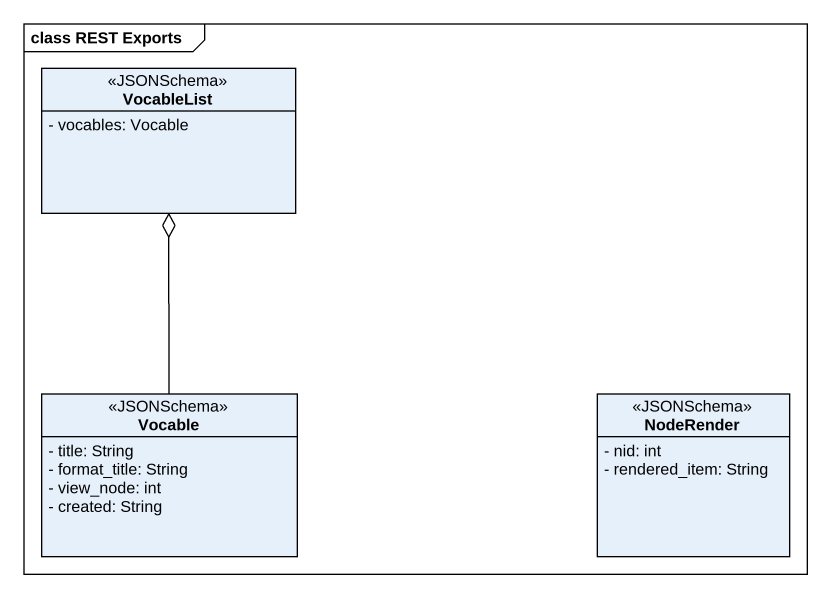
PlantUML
@startuml
mainframe class REST Exports
hide circle
hide empty members
skinparam classAttributeIconSize 0
class VocableList <<JSONSchema>> {
  - vocables: Vocable
}
class Vocable <<JSONSchema>> {
  - title: String
  - format_title: String
  - view_node: int
  - created: String
}
class NodeRender <<JSONSchema>> {
  - nid: int
  - rendered_item: String
}
Vocable -up-o VocableList
@enduml
